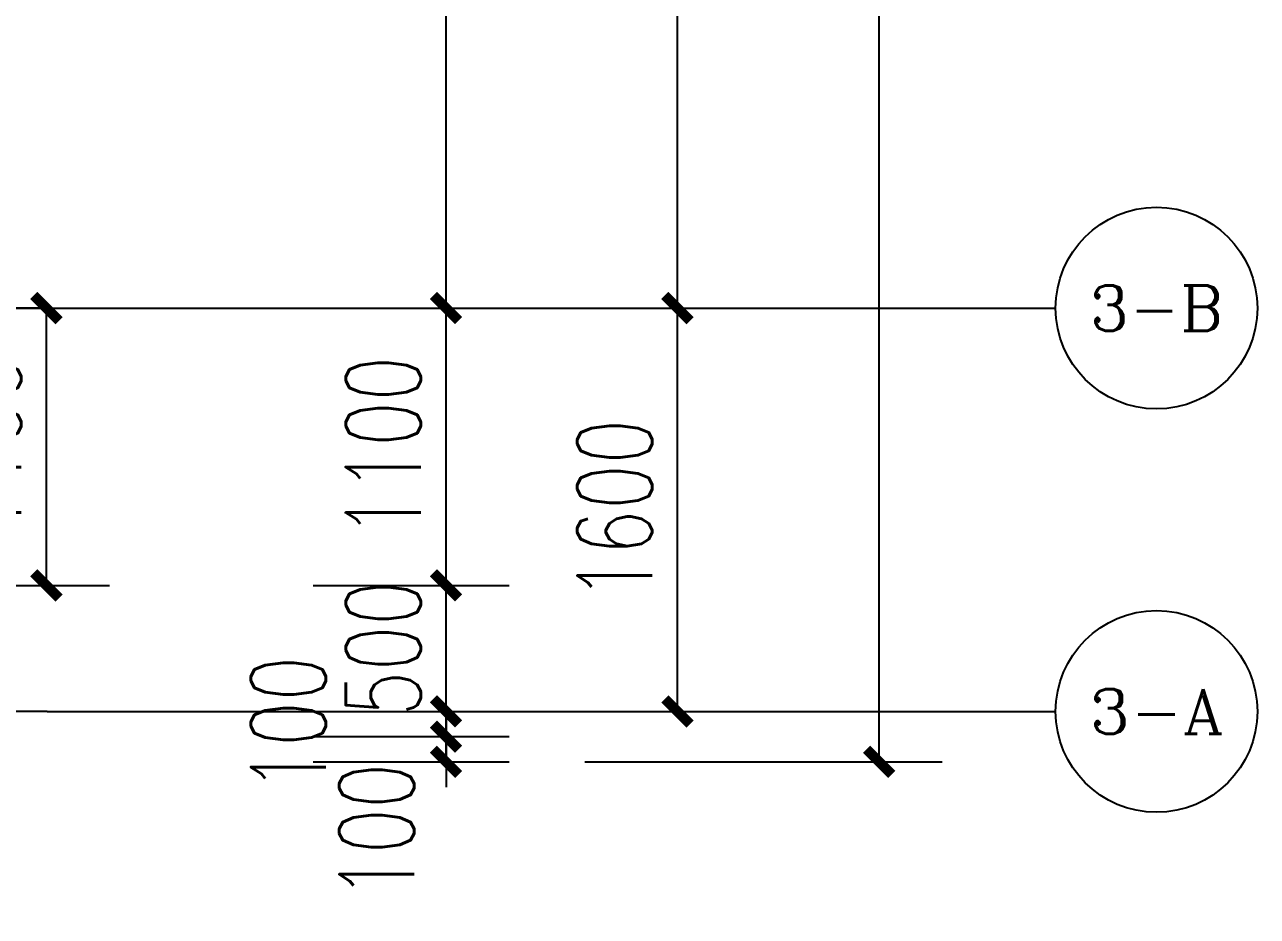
# Model space of a CAD drawing. Extents: x -59851 to 653804, y -249523 to 437614.
# Drawn here: x 5412 to 10301, y -171607 to -168070 of the extents above; entities that cross this region are included whole.
import ezdxf
from ezdxf.enums import TextEntityAlignment as Align

# ---------------------------------------------------------------- set-up
doc = ezdxf.new("R2010")
doc.units = 0
doc.header["$LTSCALE"] = 1000
doc.header["$MEASUREMENT"] = 0
for name, color, linetype in [('A-第三道尺寸线', 105, 'Continuous'), ('AXIS', 3, 'Continuous'), ('AXIS_TEXT', 7, 'Continuous'), ('DOTE', 16, 'Continuous')]:
    doc.layers.add(name, color=color, linetype=linetype)
doc.styles.add('_TCH_AXIS', font='COMPLEX', dxfattribs={"bigfont": 'GBCBIG'})
doc.styles.add('_TCH_DIM_T3', font='SIMPLEX.shx', dxfattribs={"width": 0.7058823529411765, "bigfont": 'GBCBIG.shx'})
doc.styles.add('COMPLEX', font='COMPLEX')
doc.dimstyles.new('_TCH_ARCH&&100', dxfattribs={"dimtxt": 297.5, "dimasz": 100, "dimexe": 250, "dimexo": 300, "dimgap": 100, "dimtad": 1, "dimdec": 0, "dimzin": 0, "dimdsep": 46, "dimtxsty": '_TCH_DIM_T3', "dimblk": 'ARCHTICK', "dimcen": 0.09, "dimclrt": 7, "dimazin": 2, "dimtfac": 1, "dimtdec": 0, "dimtix": 1, "dimtmove": 2, "dimatfit": 3, "dimfxl": 0, "dimtolj": 1, "dimtzin": 0, "dimarcsym": 0})

# ---------------------------------------------------------------- blocks, each defined once
blk = doc.blocks.new('zhouxianssceng0329')
at = {"layer": 'DOTE'}
for p, q in [((5501.312871110131, 134598.2314587986), (-44988.5698664978, 134598.2314587986)), ((5501.31287111013, 132998.2314587986), (-44988.5698664978, 132998.2314587986))]:
    blk.add_line(p, q, dxfattribs=at)
blk = doc.blocks.new('_ArchTick')
at = {"color": 0, "linetype": 'ByBlock', "const_width": 0.4}
blk.add_lwpolyline([(-0.5, -0.5), (0.5, 0.5)], dxfattribs=at)
blk = doc.blocks.new('*D1258')
at = {"layer": 'A-第三道尺寸线', "color": 0, "lineweight": -2, "transparency": 16777216}
for p, q in [((4986.285311944201, -169194.2685412019), (5748.499999998952, -169194.2685412019)), ((5498.499999998951, -170294.2685412022), (5498.499999998952, -169194.2685412019)), ((4986.285311944201, -170294.2685412022), (5748.499999998951, -170294.2685412022))]:
    blk.add_line(p, q, dxfattribs=at)
at = {"layer": 'Defpoints', "color": 0, "transparency": 16777216}
for p in [(4686.285311944201, -169194.2685412019), (5498.499999998952, -169194.2685412019), (4686.285311944201, -170294.2685412022)]:
    blk.add_point(p, dxfattribs=at)
at = {"layer": 'A-第三道尺寸线', "color": 0, "lineweight": -2, "transparency": 16777216, "xscale": 100, "yscale": 100, "zscale": 100}
for p, rotation in [((5498.499999998952, -169194.2685412019), 90), ((5498.499999998951, -170294.2685412022), 270)]:
    blk.add_blockref('_ArchTick', p, dxfattribs=dict(at, rotation=rotation))
at = {"layer": 'A-第三道尺寸线', "color": 7, "transparency": 16777216, "insert": (5249.74999999898, -169744.268541202), "char_height": 297.5, "attachment_point": 5, "rotation": 90, "style": '_TCH_DIM_T3'}
blk.add_mtext('\\A1;1100', dxfattribs=at)
blk = doc.blocks.new('*D1648')
at = {"layer": 'A-第三道尺寸线', "color": 0, "lineweight": -2, "transparency": 16777216}
for p, q in [((6556.972740810656, -164494.2685412019), (7333.228557592141, -164494.2685412019)), ((7083.228557592141, -169194.2685412019), (7083.228557592141, -164494.2685412019)), ((6556.972740810656, -169194.2685412019), (7333.228557592141, -169194.2685412019))]:
    blk.add_line(p, q, dxfattribs=at)
at = {"layer": 'Defpoints', "color": 0, "transparency": 16777216}
for p in [(6256.972740810656, -164494.2685412019), (7083.228557592141, -164494.2685412019), (6256.972740810656, -169194.2685412019)]:
    blk.add_point(p, dxfattribs=at)
at = {"layer": 'A-第三道尺寸线', "color": 0, "lineweight": -2, "transparency": 16777216, "xscale": 100, "yscale": 100, "zscale": 100}
for p, rotation in [((7083.228557592141, -164494.2685412019), 90), ((7083.228557592141, -169194.2685412019), 270)]:
    blk.add_blockref('_ArchTick', p, dxfattribs=dict(at, rotation=rotation))
at = {"layer": 'A-第三道尺寸线', "color": 7, "transparency": 16777216, "insert": (6834.478557592168, -166844.2685412019), "char_height": 297.5, "attachment_point": 5, "rotation": 90, "style": '_TCH_DIM_T3'}
blk.add_mtext('\\A1;4700', dxfattribs=at)
blk = doc.blocks.new('*D1649')
at = {"layer": 'A-第三道尺寸线', "color": 0, "lineweight": -2, "transparency": 16777216}
for p, q in [((6556.972740810656, -169194.2685412019), (7333.228557592141, -169194.2685412019)), ((7083.228557592141, -170294.2685412022), (7083.228557592141, -169194.2685412019)), ((6556.972740810656, -170294.2685412022), (7333.228557592141, -170294.2685412022))]:
    blk.add_line(p, q, dxfattribs=at)
at = {"layer": 'Defpoints', "color": 0, "transparency": 16777216}
for p in [(6256.972740810656, -169194.2685412019), (7083.228557592141, -169194.2685412019), (6256.972740810656, -170294.2685412022)]:
    blk.add_point(p, dxfattribs=at)
at = {"layer": 'A-第三道尺寸线', "color": 0, "lineweight": -2, "transparency": 16777216, "xscale": 100, "yscale": 100, "zscale": 100}
for p, rotation in [((7083.228557592141, -169194.2685412019), 90), ((7083.228557592141, -170294.2685412022), 270)]:
    blk.add_blockref('_ArchTick', p, dxfattribs=dict(at, rotation=rotation))
at = {"layer": 'A-第三道尺寸线', "color": 7, "transparency": 16777216, "insert": (6834.478557592169, -169744.268541202), "char_height": 297.5, "attachment_point": 5, "rotation": 90, "style": '_TCH_DIM_T3'}
blk.add_mtext('\\A1;1100', dxfattribs=at)
blk = doc.blocks.new('*D1650')
at = {"layer": 'A-第三道尺寸线', "color": 0, "lineweight": -2, "transparency": 16777216}
for p, q in [((7083.228557592141, -170294.2685412022), (7083.228557592141, -170194.2685412022)), ((6556.972740810656, -170294.2685412022), (7333.228557592141, -170294.2685412022)), ((7083.228557592141, -170794.2685412019), (7083.228557592141, -170294.2685412022)), ((6556.972740810656, -170794.2685412019), (7333.228557592141, -170794.2685412019)), ((7083.228557592141, -170794.2685412019), (7083.228557592141, -170894.2685412019))]:
    blk.add_line(p, q, dxfattribs=at)
at = {"layer": 'Defpoints', "color": 0, "transparency": 16777216}
for p in [(6256.972740810656, -170294.2685412022), (7083.228557592141, -170294.2685412022), (6256.972740810656, -170794.2685412019)]:
    blk.add_point(p, dxfattribs=at)
at = {"layer": 'A-第三道尺寸线', "color": 0, "lineweight": -2, "transparency": 16777216, "xscale": 100, "yscale": 100, "zscale": 100}
for p, rotation in [((7083.228557592141, -170294.2685412022), 270), ((7083.228557592141, -170794.2685412019), 90)]:
    blk.add_blockref('_ArchTick', p, dxfattribs=dict(at, rotation=rotation))
at = {"layer": 'A-第三道尺寸线', "color": 7, "transparency": 16777216, "insert": (6834.47855759217, -170544.268541202), "char_height": 297.5, "attachment_point": 5, "rotation": 90, "style": '_TCH_DIM_T3'}
blk.add_mtext('\\A1;500', dxfattribs=at)
blk = doc.blocks.new('*D1651')
at = {"layer": 'A-第三道尺寸线', "color": 0, "lineweight": -2, "transparency": 16777216}
for p, q in [((7083.228557592141, -170794.2685412019), (7083.228557592141, -170694.2685412019)), ((6556.972740810656, -170794.2685412019), (7333.228557592141, -170794.2685412019)), ((7083.228557592141, -170894.2685412016), (7083.228557592141, -170794.2685412019)), ((6556.972740810656, -170894.2685412016), (7333.228557592141, -170894.2685412016)), ((7083.228557592141, -170894.2685412016), (7083.228557592141, -170994.2685412016))]:
    blk.add_line(p, q, dxfattribs=at)
at = {"layer": 'Defpoints', "color": 0, "transparency": 16777216}
for p in [(6256.972740810656, -170794.2685412019), (7083.228557592141, -170794.2685412019), (6256.972740810656, -170894.2685412016)]:
    blk.add_point(p, dxfattribs=at)
at = {"layer": 'A-第三道尺寸线', "color": 0, "lineweight": -2, "transparency": 16777216, "xscale": 100, "yscale": 100, "zscale": 100}
for p, rotation in [((7083.228557592141, -170794.2685412019), 270), ((7083.228557592141, -170894.2685412016), 90)]:
    blk.add_blockref('_ArchTick', p, dxfattribs=dict(at, rotation=rotation))
at = {"layer": 'A-第三道尺寸线', "color": 7, "transparency": 16777216, "insert": (6458.228557592141, -170844.2685412017), "char_height": 297.5, "attachment_point": 5, "rotation": 90, "style": '_TCH_DIM_T3'}
blk.add_mtext('\\A1;100', dxfattribs=at)
blk = doc.blocks.new('*D1652')
at = {"layer": 'A-第三道尺寸线', "color": 0, "lineweight": -2, "transparency": 16777216}
for p, q in [((7083.228557592141, -170894.2685412016), (7083.228557592141, -170794.2685412016)), ((6556.972740810656, -170894.2685412016), (7333.228557592141, -170894.2685412016)), ((7083.228557592141, -170994.268541202), (7083.228557592141, -170894.2685412016)), ((6556.972740810656, -170994.268541202), (7333.228557592141, -170994.268541202)), ((7083.228557592141, -170994.268541202), (7083.228557592141, -171094.268541202))]:
    blk.add_line(p, q, dxfattribs=at)
at = {"layer": 'Defpoints', "color": 0, "transparency": 16777216}
for p in [(6256.972740810656, -170894.2685412016), (7083.228557592141, -170894.2685412016), (6256.972740810656, -170994.268541202)]:
    blk.add_point(p, dxfattribs=at)
at = {"layer": 'A-第三道尺寸线', "color": 0, "lineweight": -2, "transparency": 16777216, "xscale": 100, "yscale": 100, "zscale": 100}
for p, rotation in [((7083.228557592141, -170894.2685412016), 270), ((7083.228557592141, -170994.268541202), 90)]:
    blk.add_blockref('_ArchTick', p, dxfattribs=dict(at, rotation=rotation))
at = {"layer": 'A-第三道尺寸线', "color": 7, "transparency": 16777216, "insert": (6808.228557592141, -171269.268541202), "char_height": 297.5, "attachment_point": 5, "rotation": 90, "style": '_TCH_DIM_T3'}
blk.add_mtext('\\A1;100', dxfattribs=at)
blk = doc.blocks.new('*D3072')
at = {"layer": 'AXIS', "color": 0, "lineweight": -2, "transparency": 16777216}
for p, q in [((5801.312871109054, -169194.2685412019), (8251.312871109052, -169194.2685412019)), ((8001.312871109053, -170794.2685412019), (8001.312871109054, -169194.2685412019)), ((5801.312871109054, -170794.2685412019), (8251.312871109052, -170794.2685412019))]:
    blk.add_line(p, q, dxfattribs=at)
at = {"layer": 'Defpoints', "color": 0, "transparency": 16777216}
for p in [(5501.312871109054, -169194.2685412019), (8001.312871109054, -169194.2685412019), (5501.312871109054, -170794.2685412019)]:
    blk.add_point(p, dxfattribs=at)
at = {"layer": 'AXIS', "color": 0, "lineweight": -2, "transparency": 16777216, "xscale": 100, "yscale": 100, "zscale": 100}
for p, rotation in [((8001.312871109054, -169194.2685412019), 90), ((8001.312871109053, -170794.2685412019), 270)]:
    blk.add_blockref('_ArchTick', p, dxfattribs=dict(at, rotation=rotation))
at = {"layer": 'AXIS', "color": 7, "transparency": 16777216, "insert": (7752.562871109081, -169994.2685412019), "char_height": 297.5, "attachment_point": 5, "rotation": 90, "style": '_TCH_DIM_T3'}
blk.add_mtext('\\A1;1600', dxfattribs=at)
blk = doc.blocks.new('*D3073')
at = {"layer": 'AXIS', "color": 0, "lineweight": -2, "transparency": 16777216}
for p, q in [((5801.312871109054, -164494.2685412019), (8251.312871109054, -164494.2685412019)), ((8001.312871109053, -169194.2685412019), (8001.312871109054, -164494.2685412019)), ((5801.312871109054, -169194.2685412019), (8251.312871109052, -169194.2685412019))]:
    blk.add_line(p, q, dxfattribs=at)
at = {"layer": 'Defpoints', "color": 0, "transparency": 16777216}
for p in [(5501.312871109054, -164494.2685412019), (8001.312871109054, -164494.2685412019), (5501.312871109054, -169194.2685412019)]:
    blk.add_point(p, dxfattribs=at)
at = {"layer": 'AXIS', "color": 0, "lineweight": -2, "transparency": 16777216, "xscale": 100, "yscale": 100, "zscale": 100}
for p, rotation in [((8001.312871109054, -164494.2685412019), 90), ((8001.312871109053, -169194.2685412019), 270)]:
    blk.add_blockref('_ArchTick', p, dxfattribs=dict(at, rotation=rotation))
at = {"layer": 'AXIS', "color": 7, "transparency": 16777216, "insert": (7752.56287110908, -166844.2685412019), "char_height": 297.5, "attachment_point": 5, "rotation": 90, "style": '_TCH_DIM_T3'}
blk.add_mtext('\\A1;4700', dxfattribs=at)
blk = doc.blocks.new('*D3085')
at = {"layer": 'AXIS', "color": 0, "lineweight": -2, "transparency": 16777216}
for p, q in [((7633.228557592141, -148994.2685412018), (9051.312871109112, -148994.2685412018)), ((8801.312871109107, -170994.268541202), (8801.312871109112, -148994.2685412018)), ((7633.228557592141, -170994.268541202), (9051.312871109107, -170994.268541202))]:
    blk.add_line(p, q, dxfattribs=at)
at = {"layer": 'Defpoints', "color": 0, "transparency": 16777216}
for p in [(7333.228557592141, -148994.2685412018), (8801.312871109112, -148994.2685412018), (7333.228557592141, -170994.268541202)]:
    blk.add_point(p, dxfattribs=at)
at = {"layer": 'AXIS', "color": 0, "lineweight": -2, "transparency": 16777216, "xscale": 100, "yscale": 100, "zscale": 100}
for p, rotation in [((8801.312871109112, -148994.2685412018), 90), ((8801.312871109107, -170994.268541202), 270)]:
    blk.add_blockref('_ArchTick', p, dxfattribs=dict(at, rotation=rotation))
at = {"layer": 'AXIS', "color": 7, "transparency": 16777216, "insert": (8552.562871109136, -159994.2685412019), "char_height": 297.5, "attachment_point": 5, "rotation": 90, "style": '_TCH_DIM_T3'}
blk.add_mtext('\\A1;22000', dxfattribs=at)
blk = doc.blocks.new('_AXISO')
blk.add_circle((0, 0), 0.5)
at = {"layer": 'AXIS_TEXT', "style": 'COMPLEX', "width": 1.041666666666667}
blk.add_attdef('A', text='', height=0.56, dxfattribs=at).set_placement((-0.25, -0.28), (0.25, -0.28), align=Align.FIT)

msp = doc.modelspace()

# ---------------------------------------------------------------- linework, layer by layer
at = {"layer": 'AXIS'}
for p, q in [((5501.312871109054, -169194.2685412019), (9501.312871109054, -169194.2685412019)), ((5501.312871109054, -170794.2685412019), (9501.312871109054, -170794.2685412019))]:
    msp.add_line(p, q, dxfattribs=at)

# ---------------------------------------------------------------- block references
msp.add_blockref('zhouxianssceng0329', (-1.047737896442413e-09, -303792.5000000005))
ref = msp.add_blockref('_AXISO', (9901.312871109054, -169194.2685412019), dxfattribs=dict(at, xscale=800, yscale=800, zscale=800))
ref.add_attrib('A', '3-B', dxfattribs={"layer": 'AXIS_TEXT', "height": 179.6519388610175, "style": '_TCH_AXIS'}).set_placement((9636.11238993326, -169284.0945106324), (10166.51335228485, -169284.0945106324), align=Align.FIT)
ref = msp.add_blockref('_AXISO', (9901.312871109054, -170794.2685412019), dxfattribs=dict(at, xscale=800, yscale=800, zscale=800))
ref.add_attrib('A', '3-A', dxfattribs={"layer": 'AXIS_TEXT', "height": 177.0875489694293, "style": '_TCH_AXIS'}).set_placement((9635.681547654909, -170882.8123156866), (10166.9441945632, -170882.8123156866), align=Align.FIT)

# ---------------------------------------------------------------- dimensions: what is measured, and where the dimension line sits
at = {"layer": 'A-第三道尺寸线'}
for p1, p2, distance, picture, middle in [((6256.972740810656, -169194.2685412019), (6256.972740810656, -164494.2685412019), -826.255816781485, '*D1648', (6834.478557592168, -166844.2685412019)), ((4686.285311944201, -170294.2685412022), (4686.285311944201, -169194.2685412019), -812.2146880547516, '*D1258', (5249.74999999898, -169744.268541202)), ((6256.972740810656, -170294.2685412022), (6256.972740810656, -169194.2685412019), -826.255816781485, '*D1649', (6834.478557592169, -169744.268541202)), ((6256.972740810656, -170794.2685412019), (6256.972740810656, -170294.2685412022), -826.255816781485, '*D1650', (6834.47855759217, -170544.268541202))]:
    dim = msp.add_aligned_dim(p1=p1, p2=p2, distance=distance, dimstyle='_TCH_ARCH&&100', dxfattribs=at)
    dim.commit()
    dim.dimension.update_dxf_attribs({"geometry": picture, "text_midpoint": middle})
for base, p1, p2, picture, middle in [((7083.228557592141, -170794.2685412019), (6256.972740810656, -170894.2685412016), (6256.972740810656, -170794.2685412019), '*D1651', (6458.228557592141, -170844.2685412017)), ((7083.228557592141, -170894.2685412016), (6256.972740810656, -170994.268541202), (6256.972740810656, -170894.2685412016), '*D1652', (6808.228557592141, -171269.268541202))]:
    dim = msp.add_linear_dim(base=base, p1=p1, p2=p2, angle=90, dimstyle='_TCH_ARCH&&100', dxfattribs=at)
    dim.commit()
    dim.dimension.update_dxf_attribs({"geometry": picture, "text_midpoint": middle, "dimtype": 161})
at = {"layer": 'AXIS'}
for p1, p2, distance, picture, middle in [((7333.228557592141, -170994.268541202), (7333.228557592141, -148994.2685412018), -1468.0843135169707, '*D3085', (8552.562871109136, -159994.2685412019)), ((5501.312871109054, -169194.2685412019), (5501.312871109054, -164494.2685412019), -2500, '*D3073', (7752.56287110908, -166844.2685412019)), ((5501.312871109054, -170794.2685412019), (5501.312871109054, -169194.2685412019), -2500, '*D3072', (7752.562871109081, -169994.2685412019))]:
    dim = msp.add_aligned_dim(p1=p1, p2=p2, distance=distance, dimstyle='_TCH_ARCH&&100', dxfattribs=at)
    dim.commit()
    dim.dimension.update_dxf_attribs({"geometry": picture, "text_midpoint": middle})

doc.saveas('drawing.dxf')
